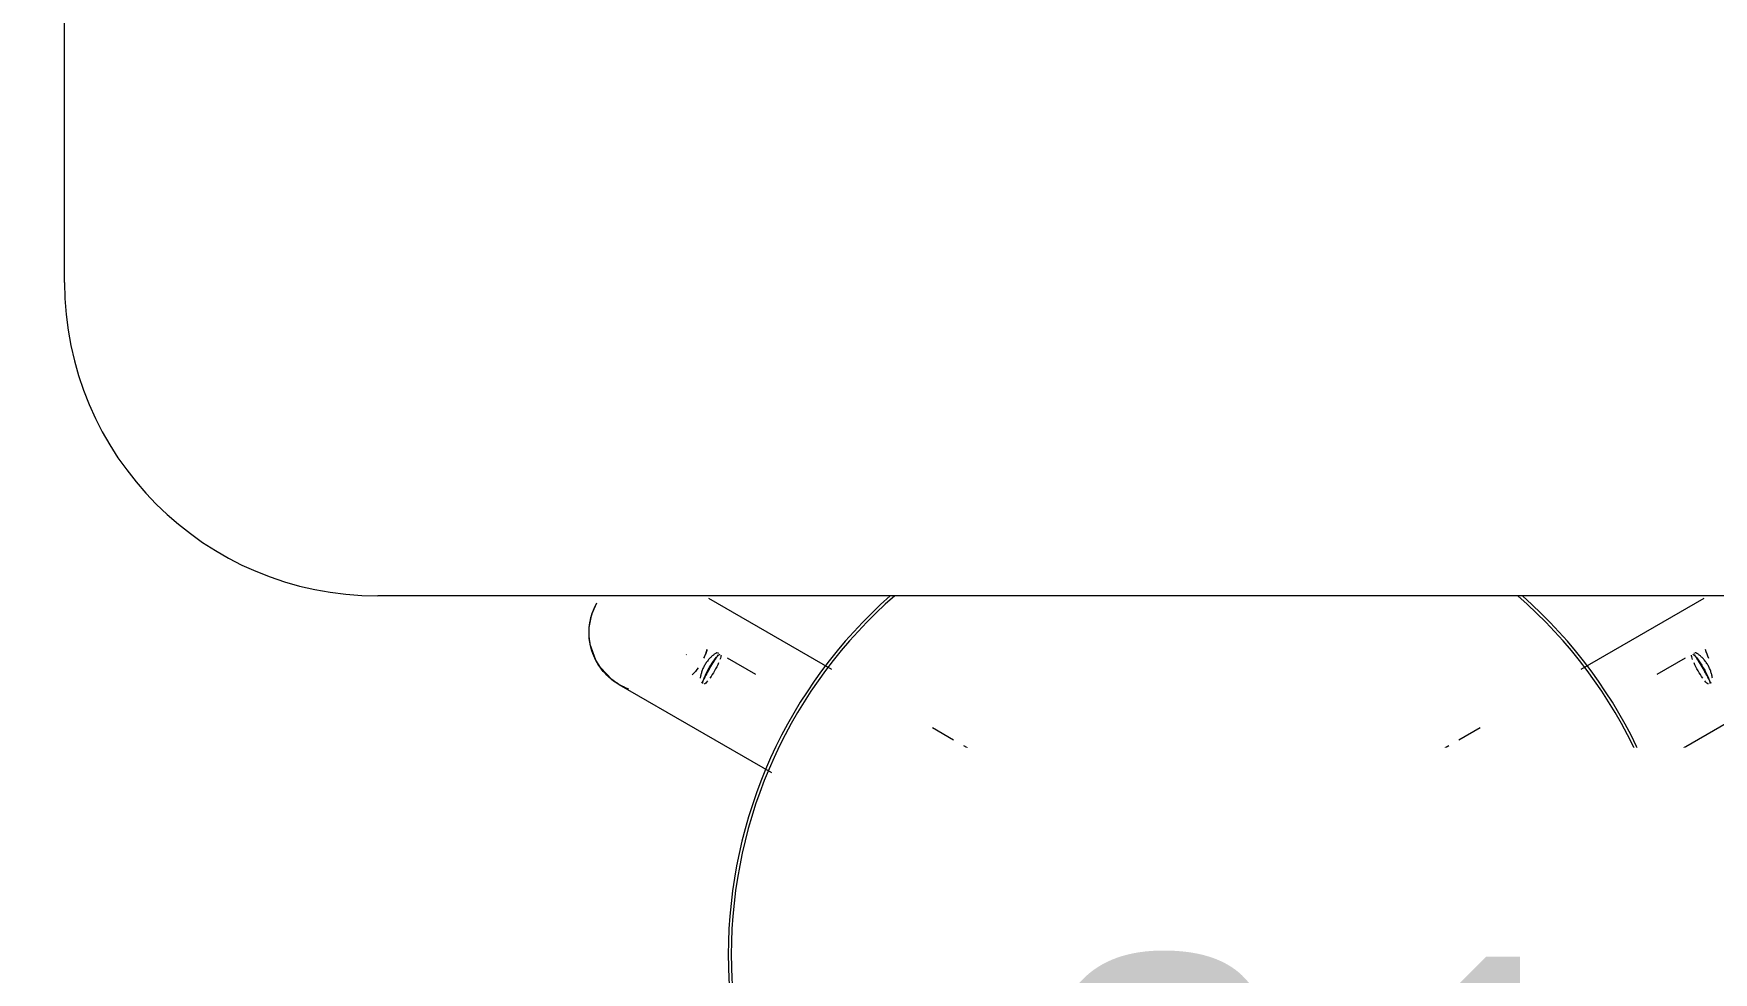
# Model space of a CAD drawing. Header units: millimetres. Extents: x -81374 to 485233, y -39075 to 157313.
# Drawn here: x 37252 to 38056, y -11696 to -11247 of the extents above; entities that cross this region are included whole.
import ezdxf
from ezdxf.enums import TextEntityAlignment as Align

# ---------------------------------------------------------------- set-up
doc = ezdxf.new("R2010")
doc.units = ezdxf.units.MM
doc.layers.add('G-IMPT', color=8, linetype='Continuous', lineweight=5)
doc.layers.add('M-HVAC-TEXT', color=7, linetype='Continuous')
doc.styles.add('romans', font='stylu.ttf', dxfattribs={"height": 125})
doc.styles.get("Standard").update_dxf_attribs({"font": 'arial.ttf'})

# ---------------------------------------------------------------- blocks, each defined once
blk = doc.blocks.new('floor plan 1')
at = {"layer": 'G-IMPT', "color": 8, "ltscale": 500}
for p, q in [((20212.38, -27438.26, 0), (20219.28, -27434.28, 0)), ((20495, -27434.28, 0), (20501.9, -27438.26, 0)), ((20197.51, -27446.85, 0), (20207.61, -27441.02, 0)), ((20506.67, -27441.02, 0), (20516.77, -27446.85, 0)), ((20076.14, -27516.92, 0), (20149.16, -27474.76, 0)), ((20565.12, -27474.76, 0), (20638.14, -27516.92, 0)), ((20236.21, -27490.55, 0), (20226.11, -27496.39, 0)), ((20247.88, -27483.81, 0), (20240.98, -27487.8, 0)), ((20473.3, -27487.8, 0), (20466.4, -27483.81, 0)), ((20488.17, -27496.39, 0), (20478.07, -27490.55, 0)), ((20141.3, -27521.97, 0), (20127.76, -27529.78, 0)), ((20586.52, -27529.78, 0), (20572.99, -27521.97, 0)), ((20638.13, -27516.93, 0), (20641.61, -27519.28, 0)), ((20641.61, -27519.28, 0), (20647.18, -27525.11, 0)), ((20177.75, -27524.31, 0), (20118.87, -27558.3, 0)), ((20595.41, -27558.3, 0), (20536.54, -27524.31, 0)), ((20605.89, -27531.22, 0), (20606.08, -27531.43, 0)), ((20647.18, -27525.11, 0), (20649.34, -27528.59, 0)), ((20649.34, -27528.59, 0), (20652.04, -27536.19, 0)), ((20652.04, -27536.19, 0), (20652.55, -27540.12, 0)), ((20652.51, -27544.24, 0), (20651.22, -27550.67, 0)), ((20652.55, -27540.12, 0), (20652.51, -27544.24, 0)), ((20651.22, -27550.67, 0), (20648.81, -27556.1, 0)), ((18053.7, -27559.41, 0), (20753.7, -27559.41, 0)), ((20903.7, -27709.41, 0), (20903.7, -28609.41, 0))]:
    blk.add_line(p, q, dxfattribs=at)
for centre, radius, start, end in [((30901.19, -15868.25), 12777.77, 49.906974, 259.603181), ((20357.14, -27387.8, 0), 228.8, 0, 180), ((20357.14, -27387.8, 0), 228.8, 0, 180), ((20357.14, -27387.8, 0), 227.37, 0, 180), ((20357.14, -27387.8, 0), 228.8, 180, 228.59487), ((20357.14, -27387.8, 0), 228.8, 180, 228.59487), ((20357.14, -27387.8, 0), 227.37, 180, 229.03724), ((20357.14, -27387.8, 0), 227.37, 310.96276, 0), ((20357.14, -27387.8, 0), 228.8, 311.40513, 0), ((20357.14, -27387.8, 0), 228.8, 311.40513, 0), ((20753.7, -27709.41, 0), 150, 0, 90)]:
    blk.add_arc(centre, radius, start, end, dxfattribs=at)
at = {"layer": 'G-IMPT', "color": 8, "ltscale": 500, "extrusion": (0, 0, -1)}
for centre, major_axis, start_param, end_param in [((20120.5, -27524.33, 0), (-4.17, 7.23), 3.403392, 6.021386), ((20120.5, -27524.33, 0), (-4.17, 7.23), 0.261799, 0.785398), ((20120.5, -27524.33, 0), (-4.17, 7.23), 1.047198, 2.094395), ((20593.78, -27524.33, 0), (4.17, 7.23), 0.261799, 2.879793), ((20593.78, -27524.33, 0), (4.17, 7.23), 4.18879, 5.235988), ((20593.78, -27524.33, 0), (4.17, 7.23), 5.497787, 6.021386), ((20120.5, -27524.33, 0), (-4.17, 7.23), 2.356194, 2.879793), ((20593.78, -27524.33, 0), (4.17, 7.23), 3.403392, 3.926991)]:
    blk.add_ellipse(centre, major_axis=major_axis, ratio=0.173648, start_param=start_param, end_param=end_param, dxfattribs=at)
at = {"layer": 'G-IMPT', "color": 8, "ltscale": 500}
for points, knots in [([(20633.61, -27514.8, 0), (20635.18, -27515.38, 0), (20638.22, -27516.82, 0), (20642.35, -27519.68, 0), (20645.89, -27523.24, 0), (20648.81, -27527.32, 0), (20650.94, -27531.88, 0), (20652.3, -27536.74, 0), (20652.73, -27541.73, 0), (20652.2, -27548.45, 0), (20650.5, -27553.07, 0), (20648.8, -27556.1, 0)], [-0.5555556, -0.5555556, -0.5555556, -0.5555556, -0.5, -0.4444444, -0.3888889, -0.3333333, -0.2777778, -0.2222222, -0.1666667, -0.1111111, 0, 0, 0, 0]), ([(20633.61, -27514.81, 0), (20634.78, -27515.23, 0), (20636.86, -27516.15, 0), (20639.78, -27517.89, 0), (20642.77, -27520.1, 0), (20645.89, -27523.23, 0), (20648.81, -27527.32, 0), (20650.94, -27531.88, 0), (20652.29, -27536.71, 0), (20652.73, -27541.72, 0), (20652.34, -27546.78, 0), (20651.07, -27551.5, 0), (20649.65, -27554.59, 0), (20648.8, -27556.1, 0)], [-0.5555556, -0.5555556, -0.5555556, -0.5555556, -0.5138889, -0.4791667, -0.4444444, -0.3888889, -0.3333333, -0.2777778, -0.2222222, -0.1666667, -0.1111111, -0.0555556, 0, 0, 0, 0]), ([(20114.91, -27520.03, 0), (20114.93, -27520.24, 0), (20114.99, -27520.68, 0), (20115.13, -27521.41, 0), (20115.32, -27522.18, 0), (20115.64, -27523.25, 0), (20116.17, -27524.66, 0), (20116.75, -27525.78, 0), (20117.06, -27526.32, 0)], [-0.5714286, -0.5714286, -0.5714286, -0.5714286, -0.5, -0.4285714, -0.3571429, -0.2857143, -0.1428571, 0, 0, 0, 0]), ([(20119.57, -27524.87, 0), (20119.26, -27524.33, 0), (20118.64, -27523.23, 0), (20117.95, -27521.92, 0), (20117.44, -27520.95, 0), (20117.09, -27520.27, 0), (20116.77, -27519.66, 0), (20116.47, -27519.11, 0), (20116.2, -27518.64, 0), (20115.87, -27518.13, 0), (20115.66, -27517.89, 0), (20115.54, -27517.81, 0)], [-1, -1, -1, -1, -0.8571429, -0.7142857, -0.6428571, -0.5714286, -0.5, -0.4285714, -0.3571429, -0.2857143, -0.1428571, -0.1428571, -0.1428571, -0.1428571]), ([(20598.75, -27517.81, 0), (20598.62, -27517.89, 0), (20598.41, -27518.13, 0), (20598.08, -27518.64, 0), (20597.81, -27519.11, 0), (20597.51, -27519.66, 0), (20597.19, -27520.27, 0), (20596.84, -27520.95, 0), (20596.33, -27521.92, 0), (20595.64, -27523.23, 0), (20595.02, -27524.33, 0), (20594.71, -27524.87, 0)], [-0.8571429, -0.8571429, -0.8571429, -0.8571429, -0.7142857, -0.6428571, -0.5714286, -0.5, -0.4285714, -0.3571429, -0.2857143, -0.1428571, 0, 0, 0, 0]), ([(20597.22, -27526.32, 0), (20597.53, -27525.78, 0), (20598.11, -27524.66, 0), (20598.65, -27523.25, 0), (20598.97, -27522.18, 0), (20599.15, -27521.41, 0), (20599.29, -27520.68, 0), (20599.35, -27520.24, 0), (20599.37, -27520.03, 0)], [-1, -1, -1, -1, -0.8571429, -0.7142857, -0.6428571, -0.5714286, -0.5, -0.4285714, -0.4285714, -0.4285714, -0.4285714]), ([(20117.06, -27526.32, 0), (20117.38, -27526.87, 0), (20118.06, -27527.92, 0), (20119.01, -27529.09, 0), (20119.78, -27529.9, 0), (20120.35, -27530.45, 0), (20120.91, -27530.93, 0), (20121.44, -27531.34, 0), (20121.94, -27531.68, 0), (20122.55, -27532.03, 0), (20122.91, -27532.18, 0), (20123.11, -27532.22, 0)], [-1, -1, -1, -1, -0.8571429, -0.7142857, -0.6428571, -0.5714286, -0.5, -0.4285714, -0.3571429, -0.2857143, -0.1428571, -0.1428571, -0.1428571, -0.1428571]), ([(20123.48, -27531.3, 0), (20123.42, -27531.17, 0), (20123.28, -27530.9, 0), (20123.01, -27530.43, 0), (20122.69, -27529.9, 0), (20122.32, -27529.32, 0), (20121.91, -27528.67, 0), (20121.32, -27527.75, 0), (20120.53, -27526.5, 0), (20119.89, -27525.42, 0), (20119.57, -27524.87, 0)], [-0.7142857, -0.7142857, -0.7142857, -0.7142857, -0.6428571, -0.5714286, -0.5, -0.4285714, -0.3571429, -0.2857143, -0.1428571, 0, 0, 0, 0]), ([(20594.71, -27524.87, 0), (20594.39, -27525.42, 0), (20593.76, -27526.5, 0), (20592.97, -27527.75, 0), (20592.38, -27528.67, 0), (20591.97, -27529.32, 0), (20591.59, -27529.9, 0), (20591.27, -27530.43, 0), (20591, -27530.9, 0), (20590.86, -27531.17, 0), (20590.8, -27531.3, 0)], [-1, -1, -1, -1, -0.8571429, -0.7142857, -0.6428571, -0.5714286, -0.5, -0.4285714, -0.3571429, -0.2857143, -0.2857143, -0.2857143, -0.2857143]), ([(20591.17, -27532.22, 0), (20591.37, -27532.18, 0), (20591.74, -27532.03, 0), (20592.34, -27531.68, 0), (20592.84, -27531.34, 0), (20593.37, -27530.93, 0), (20593.93, -27530.45, 0), (20594.51, -27529.9, 0), (20595.28, -27529.09, 0), (20596.22, -27527.92, 0), (20596.91, -27526.87, 0), (20597.22, -27526.32, 0)], [-0.8571429, -0.8571429, -0.8571429, -0.8571429, -0.7142857, -0.6428571, -0.5714286, -0.5, -0.4285714, -0.3571429, -0.2857143, -0.1428571, 0, 0, 0, 0]), ([(20596.16, -27533.71, 0), (20596.34, -27533.1, 0), (20596.77, -27531.7, 0), (20597.41, -27530.33, 0), (20597.78, -27529.56, 0)], [-0.07703691, -0.07703691, -0.07703691, -0.07703691, -0.05555556, -0.0274858, -0.0274858, -0.0274858, -0.0274858])]:
    blk.add_open_spline(points, degree=3, knots=knots, dxfattribs=at)
for points in [[(20600.32, -27525.05, 0), (20601.2, -27523.81, 0), (20602.16, -27522.66, 0), (20603.19, -27521.6, 0)], [(20600.32, -27525.05, 0), (20601.2, -27523.82, 0), (20602.15, -27522.67, 0), (20603.19, -27521.61, 0)], [(20116.56, -27529.54, 0), (20117.2, -27530.9, 0), (20117.72, -27532.28, 0), (20118.12, -27533.69, 0)], [(20116.56, -27529.54, 0), (20117.2, -27530.91, 0), (20117.71, -27532.29, 0), (20118.12, -27533.7, 0)], [(20596.16, -27533.69, 0), (20596.56, -27532.28, 0), (20597.17, -27530.91, 0), (20597.81, -27529.55, 0)], [(20123.55, -27532.21, 0), (20123.64, -27532.16, 0), (20123.69, -27532.05, 0), (20123.67, -27531.9, 0)], [(20590.61, -27531.9, 0), (20590.6, -27532.05, 0), (20590.64, -27532.16, 0), (20590.73, -27532.21, 0)]]:
    blk.add_open_spline(points, degree=3, dxfattribs=at)
for rotation, p in [(359.99915, (39680.63, -4989.62, 0)), (359.99915, (35886.72, -10139.29, 0)), (270.00085, (28873.29, -20643.48, 0)), (359.99915, (11975.31, -26935.44, 0)), (359.99915, (15267.63, -26935.44, 0)), (359.99915, (26686.27, -26987.73, 0)), (270.00085, (15861.11, -28615.02, 0)), (89.99915, (23697.81, -33300.57, 0)), (89.99915, (23597.87, -35337.73, 0)), (89.99915, (23597.88, -37388.34, 0)), (359.99915, (13750.44, -37781.54, 0)), (89.99915, (23697.83, -40746.76, 0)), (89.99915, (23597.8, -44302.49, 0)), (89.99915, (23597.81, -46399.06, 0)), (89.99915, (23697.78, -48339.78, 0)), (89.99915, (23697.77, -54279.98, 0)), (359.99915, (27418.07, -55702.4, 0)), (89.99915, (9671.91, -65856.51, 0)), (359.99915, (4684.11, -67403.39, 0)), (359.99915, (8737.21, -67403.39, 0))]:
    blk.add_attdef('PARTITIONTYPE', text='', height=200, rotation=rotation, dxfattribs=at).set_placement(p, align=Align.MIDDLE_CENTER)

msp = doc.modelspace()

# ---------------------------------------------------------------- block references
at = {"linetype": 'Continuous', "rotation": 180}
msp.add_blockref('floor plan 1', (58170.8, -39075.37), dxfattribs=at)

# ---------------------------------------------------------------- next in the draw order: texts
at = {"layer": 'M-HVAC-TEXT', "insert": (37725.23, -12224.86), "char_height": 200, "width": 2585.5965, "attachment_point": 7, "style": 'romans', "bg_fill": 2}
msp.add_mtext('\\pxql;{\\W0.75;\\T0.75;\\C6;S-1 1/8-6RMT\\P\\pt1;L-1/2-6RMT}', dxfattribs=at)

doc.saveas('drawing.dxf')
